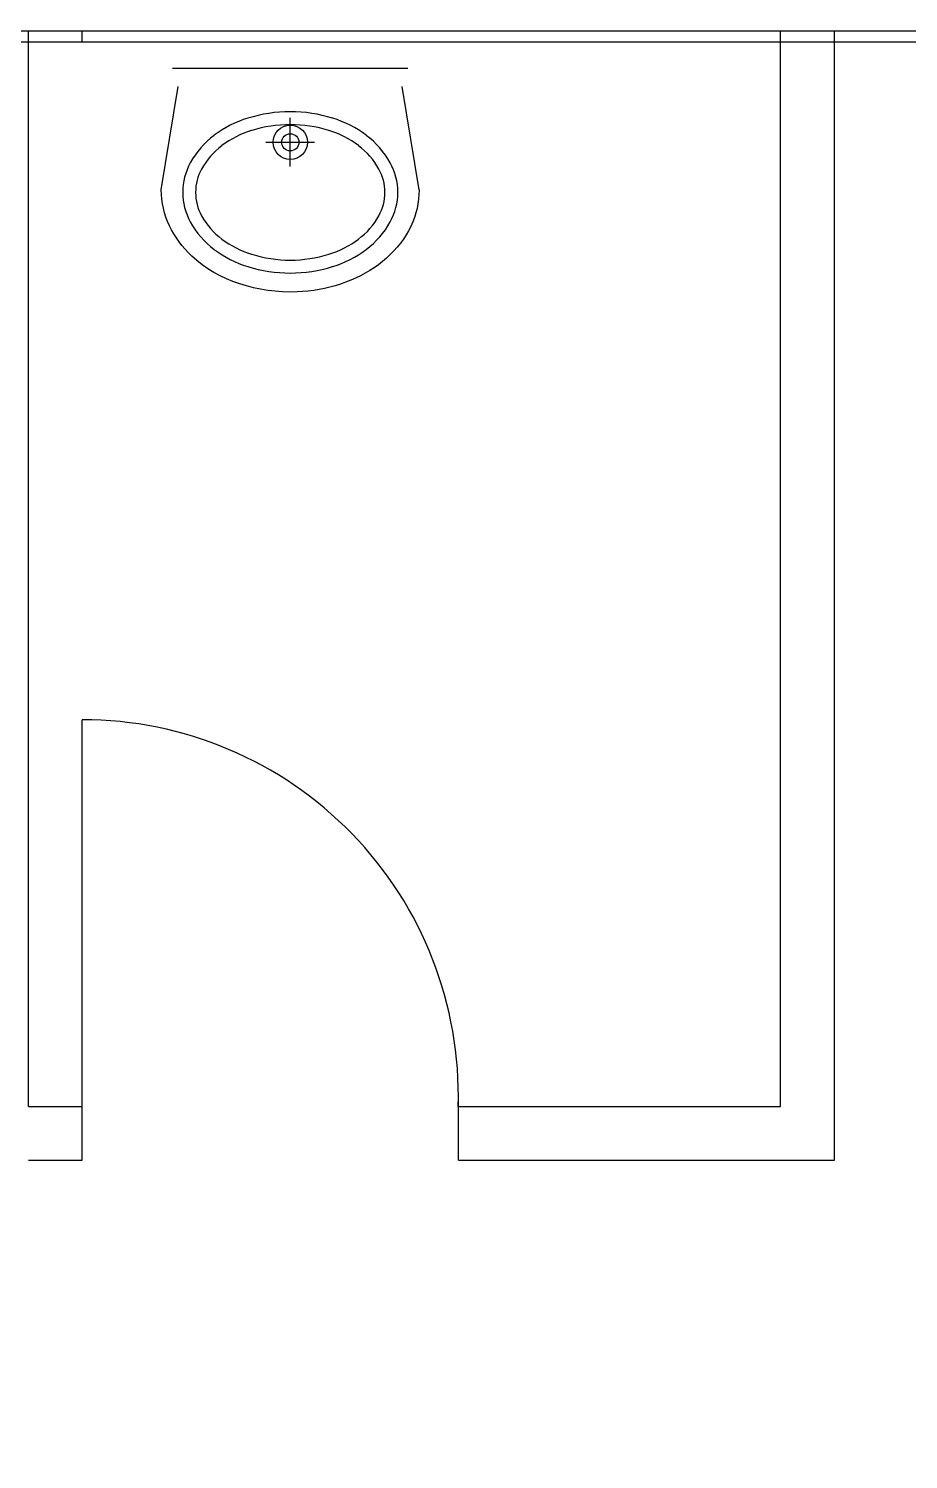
# Model space of a CAD drawing. Header units: millimetres. Extents: x 2698011 to 2856548, y 1019778 to 1210064.
# Drawn here: x 2811533 to 2813171, y 1137698 to 1140360 of the extents above; entities that cross this region are included whole.
import ezdxf

# ---------------------------------------------------------------- set-up
doc = ezdxf.new("R2010")
doc.units = ezdxf.units.MM
doc.linetypes.add('CONTINUA', pattern=[0])
for name, color, linetype in [('.REVOQUE', 9, 'Continuous'), ('01', 9, 'Continuous'), ('Acce-Baños', 9, 'Continuous'), ('mampara', 9, 'Continuous'), ('Mampostería', 9, 'Continuous')]:
    doc.layers.add(name, color=color, linetype=linetype)

# ---------------------------------------------------------------- blocks, each defined once
blk = doc.blocks.new('lavamanos')
at = {"layer": '01', "linetype": 'CONTINUA'}
blk.add_line((0.3127, -0.2738), (0.3127, 0.2738), dxfattribs=at)
at = {"layer": '01'}
for p, q in [((0.1411, 0.0566), (0.1411, -0.0566)), ((0.0845, 0), (0.1978, 0))]:
    blk.add_line(p, q, dxfattribs=at)
at = {"layer": 'Acce-Baños'}
for p, q in [((0.0303, 0.3002), (0.2707, 0.2605)), ((0.0303, -0.3002), (0.2707, -0.2605))]:
    blk.add_line(p, q, dxfattribs=at)
for radius in [0.04, 0.02]:
    blk.add_circle((0.1411, 0), radius, dxfattribs=at)
for centre, radius, start, end in [((0.0246, 0.1081), 0.1422, 90, 118.9354), ((0.0246, 0.1081), 0.1422, 61.0646, 90), ((0.0533, 0.0561), 0.2016, 118.9354, 143.1576), ((0.0533, 0.0561), 0.1716, 118.9354, 143.1576), ((0.0246, 0.1081), 0.1122, 90, 118.9354), ((0.0246, 0.1081), 0.1122, 61.0646, 90), ((-0.0042, 0.0561), 0.1716, 36.8424, 61.0646), ((-0.0042, 0.0561), 0.2016, 36.8424, 61.0646), ((0.0986, 0.0222), 0.2582, 143.1576, 162.7583), ((-0.0494, 0.0222), 0.2582, 17.2417, 36.8424), ((0.0986, 0.0222), 0.2282, 143.1576, 162.7583), ((-0.0494, 0.0222), 0.2282, 17.2417, 36.8424), ((0.17, 0), 0.3329, 162.7583, 180), ((0.17, 0), 0.3029, 162.7583, 180), ((-0.1208, 0), 0.3029, 0, 17.2417), ((-0.1208, 0), 0.3329, 0, 17.2417), ((0.17, 0), 0.3029, 180, 197.2417), ((-0.1208, 0), 0.3029, 342.7583, 0), ((-0.1208, 0), 0.3329, 342.7583, 0), ((0.17, 0), 0.3329, 180, 197.2417), ((0.0986, -0.0222), 0.2582, 197.2417, 216.8424), ((0.0986, -0.0222), 0.2282, 197.2417, 216.8424), ((-0.0494, -0.0222), 0.2282, 323.1576, 342.7583), ((-0.0494, -0.0222), 0.2582, 323.1576, 342.7583), ((0.0533, -0.0561), 0.1716, 216.8424, 241.0646), ((-0.0042, -0.0561), 0.1716, 298.9354, 323.1576), ((0.0533, -0.0561), 0.2016, 216.8424, 241.0646), ((-0.0042, -0.0561), 0.2016, 298.9354, 323.1576), ((0.0246, -0.1081), 0.1422, 241.0646, 270), ((0.0246, -0.1081), 0.1122, 241.0646, 270), ((0.0246, -0.1081), 0.1122, 270, 298.9354), ((0.0246, -0.1081), 0.1422, 270, 298.9354)]:
    blk.add_arc(centre, radius, start, end, dxfattribs=at)
blk.add_open_spline([(0.0303, -0.3002), (0.0303, -0.3002), (0.0303, -0.3002), (-0.0486, -0.2937), (-0.105, -0.2575), (-0.1821, -0.153), (-0.204, -0.085), (-0.2106, 0.0751), (-0.181, 0.1677), (-0.0829, 0.2729), (-0.0271, 0.3003), (0.0303, 0.3003)], degree=3, knots=[2.943458, 2.943458, 2.943458, 2.943458, 3.212121, 3.212121, 3.934768, 3.934768, 4.657414, 4.657414, 5.606017, 5.606017, 6.283185, 6.283185, 6.283185, 6.283185], dxfattribs=at)
blk.add_open_spline([(0.0303, 0.3003), (0.0303, 0.3003), (0.0303, 0.3002), (0.0303, 0.3002)], degree=3, dxfattribs=at)

msp = doc.modelspace()

# ---------------------------------------------------------------- linework, layer by layer
at = {"layer": '.REVOQUE'}
msp.add_lwpolyline([(2809903.028, 1138126.998), (2809903.007, 1140733.705), (2810053.007, 1140733.705), (2810053.007, 1140485.077), (2815516.046, 1140485.077), (2815516.108, 1131749.138), (2815366.108, 1131749.138), (2815366.046, 1140335.077), (2810053.008, 1140335.077), (2810053.049, 1121160.661), (2809903.049, 1121160.661)], dxfattribs=at)
at = {"layer": 'mampara'}
for p, q in [((2811533.007, 1138355.077, 0), (2811533.007, 1140355.077, 0)), ((2811633.007, 1140335.077, 0), (2811633.007, 1140355.077, 0)), ((2812933.007, 1138355.077, 0), (2812933.007, 1140355.077, 0)), ((2813033.007, 1138255.077, 0), (2813033.007, 1140355.077, 0)), ((2811633.007, 1138255.077, 0), (2811633.007, 1139074.424, 0)), ((2811533.007, 1138355.077, 0), (2811633.007, 1138355.077, 0)), ((2812332.74, 1138355.077, 0), (2812933.007, 1138355.077, 0)), ((2812333.007, 1138255.077, 0), (2812333.007, 1138374.424, 0)), ((2811533.007, 1138255.077, 0), (2811633.007, 1138255.077, 0)), ((2812333.007, 1138255.077, 0), (2813033.007, 1138255.077, 0))]:
    msp.add_line(p, q, dxfattribs=at)
msp.add_arc((2811633.007, 1138374.424, 0), 700, 358.41619, 89.999999, dxfattribs=at)
at = {"layer": 'Mampostería'}
msp.add_line((2814333.008, 1140355.076, 0), (2811383.007, 1140355.077, 0), dxfattribs=at)
msp.add_lwpolyline([(2809923.012, 1138126.998), (2809923.007, 1140713.705), (2810033.007, 1140713.705), (2810033.007, 1140465.077), (2815496.046, 1140465.077), (2815496.108, 1131769.138), (2815386.108, 1131769.138), (2815386.046, 1140355.077), (2810033.007, 1140355.077), (2810033.012, 1138126.998), (2809923.012, 1138126.998)], dxfattribs=at)

# ---------------------------------------------------------------- block references
at = {"layer": 'Acce-Baños', "xscale": 800.0000000000113, "yscale": 800.0000000000113, "zscale": 800.0000000000113, "rotation": 90}
msp.add_blockref('lavamanos', (2812020.105, 1140035.766), dxfattribs=at)

doc.saveas('drawing.dxf')
